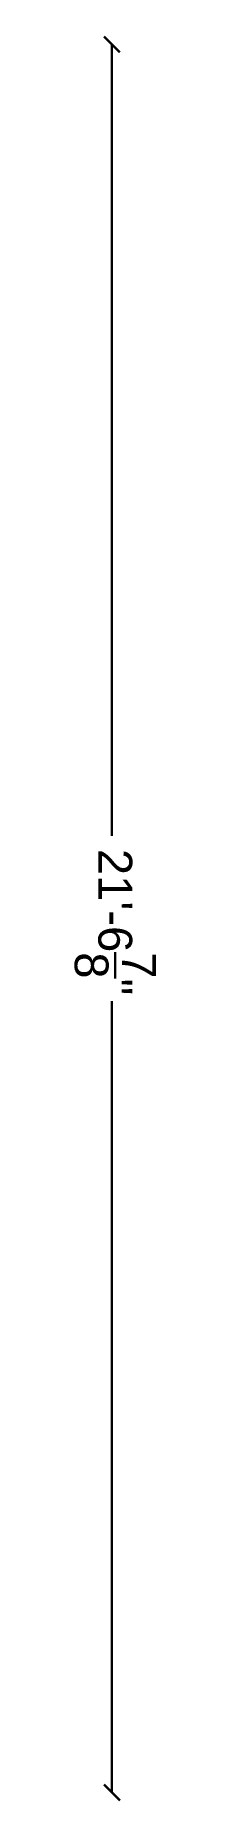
# Model space of a CAD drawing. Header units: inches. Extents: x 1038 to 1050, y -321 to -60.
import ezdxf

# ---------------------------------------------------------------- set-up
doc = ezdxf.new("R2010")
doc.units = ezdxf.units.IN
doc.header["$MEASUREMENT"] = 0
doc.layers.get('0').update_dxf_attribs({"color": 1, "lineweight": 9})
doc.layers.add('A101-Floorplan-1st-floor', color=3, linetype='Continuous', lineweight=9)
doc.styles.get("Standard").update_dxf_attribs({"font": 'Arial.ttf', "height": 0.25})

# ---------------------------------------------------------------- blocks, each defined once
blk = doc.blocks.new('_ArchTick')
at = {"color": 0, "linetype": 'ByBlock', "lineweight": 30, "const_width": 0.15}
blk.add_lwpolyline([(-0.5, -0.5), (0.5, 0.5)], dxfattribs=at)

msp = doc.modelspace()

# ---------------------------------------------------------------- linework, layer by layer
at = {"layer": 'A101-Floorplan-1st-floor', "color": 6, "lineweight": 30}
for p, q in [((1043.48, -61.07), (1043.48, -178.28)), ((1043.48, -319.97), (1043.48, -202.77))]:
    msp.add_line(p, q, dxfattribs=at)

# ---------------------------------------------------------------- block references
at = {"layer": 'A101-Floorplan-1st-floor', "color": 6, "lineweight": 30, "xscale": 2.35, "yscale": 2.35, "zscale": 2.35}
for p, rotation in [((1043.48, -61.07), 90.00000000000001), ((1043.48, -319.97), 270)]:
    msp.add_blockref('_ArchTick', p, dxfattribs=dict(at, rotation=rotation))

# ---------------------------------------------------------------- texts
at = {"layer": 'A101-Floorplan-1st-floor', "color": 6, "lineweight": 30, "insert": (1043.97, -191.05), "char_height": 5, "attachment_point": 5, "rotation": 270}
msp.add_mtext('\\A1;21\'-6{\\H1x;\\S7/8;}"', dxfattribs=at)

doc.saveas('drawing.dxf')
